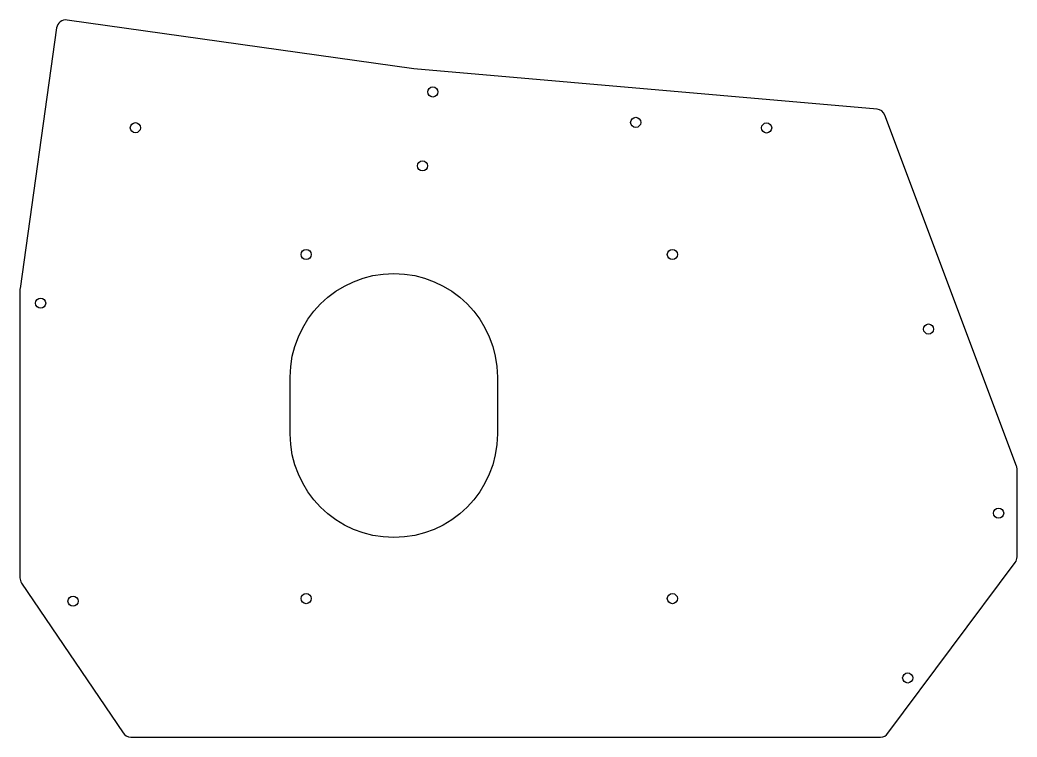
# Model space of a CAD drawing. Header units: millimetres. Extents: x -224 to -7, y 7 to 163.
import ezdxf

# ---------------------------------------------------------------- set-up
doc = ezdxf.new("R2010")
doc.units = ezdxf.units.MM
doc.layers.get('0').update_dxf_attribs({"linetype": 'CONTINUOUS'})

msp = doc.modelspace()

# ---------------------------------------------------------------- linework, layer by layer
for points in [[(-37.75, 143.5), (-138.33, 152.23), (-213.66, 162.83, 0.415028), (-215.93, 161.13), (-223.88, 104.54, 0.034894), (-223.9, 104.26), (-223.9, 41.76, 0.150001), (-223.55, 40.64), (-201.51, 8.11, 0.251129), (-199.85, 7.21), (-36.98, 7.21, 0.236866), (-35.38, 8.02), (-7.74, 45.07, 0.16923), (-7.35, 46.32), (-7.35, 65.31, 0.09013), (-7.48, 66.01), (-36.05, 142.22, 0.288928)], [(-120.2, 85.31), (-120.2, 73.02, -1), (-165.2, 73.02), (-165.2, 85.31, -1)]]:
    msp.add_lwpolyline(points, format="xyb", close=True)
for centre in [(-134.22, 147.22), (-90.17, 140.62), (-198.83, 139.46), (-61.74, 139.41), (-136.47, 131.17), (-161.73, 111.96), (-82.2, 111.96), (-219.4, 101.39), (-26.56, 95.77), (-11.35, 55.79), (-212.37, 36.69), (-161.73, 37.26), (-82.2, 37.26), (-31.1, 20.03)]:
    msp.add_circle(centre, 1.1)

doc.saveas('drawing.dxf')
